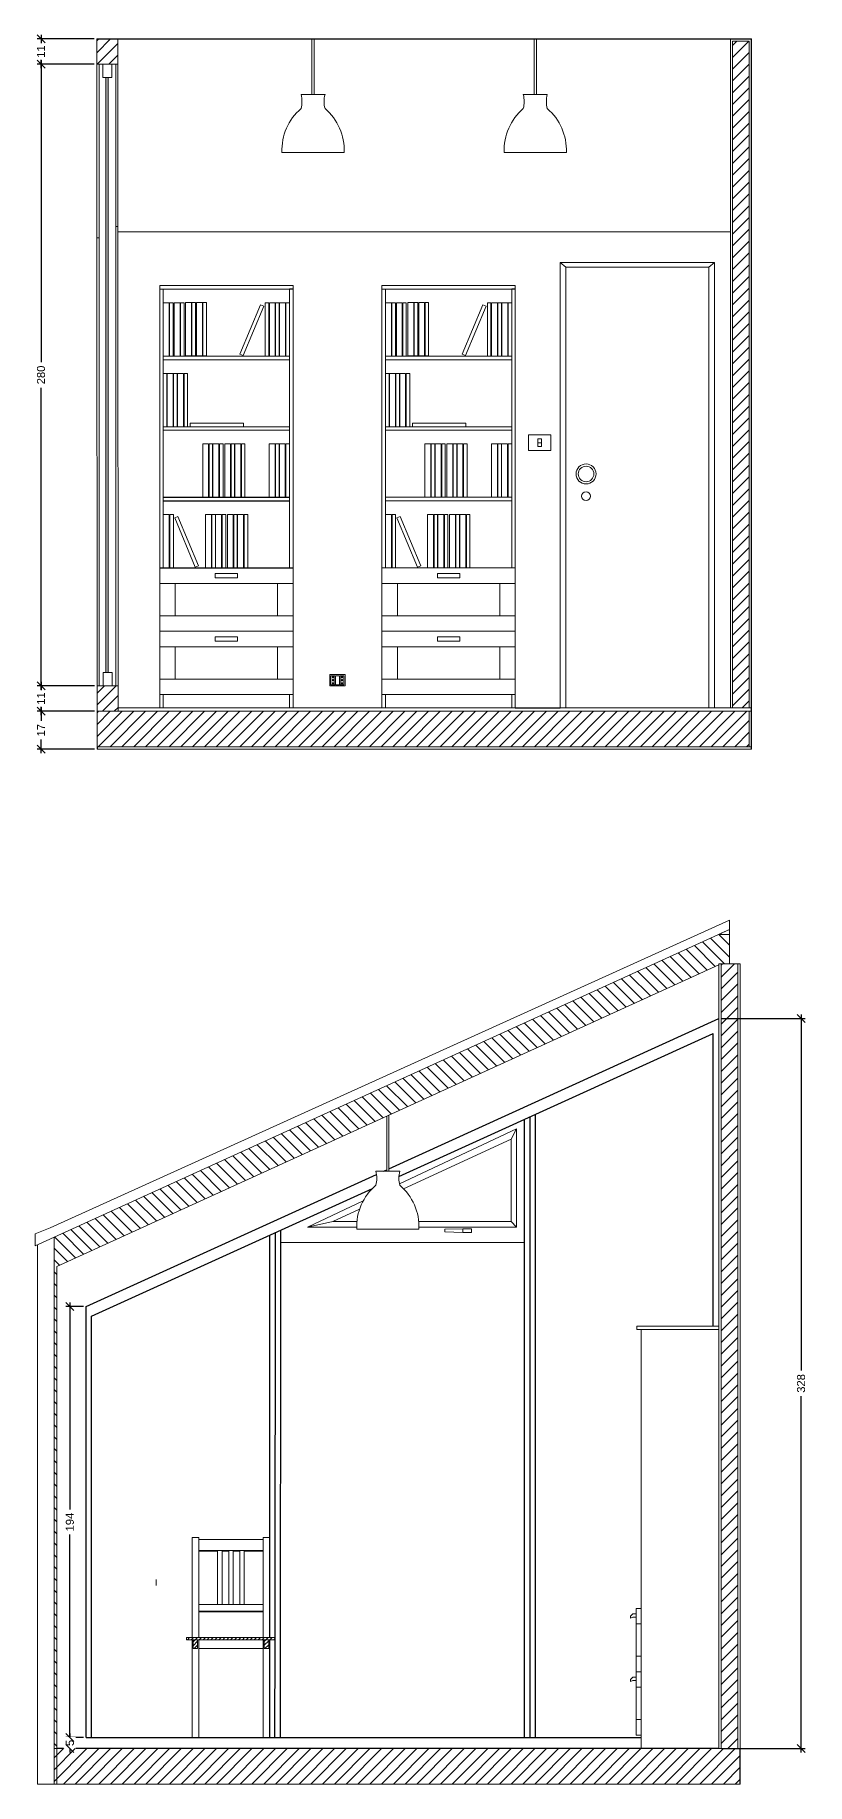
# Model space of a CAD drawing. Header units: inches. Extents: x 446 to 5946, y 570 to 2728.
# Drawn here: x 1881 to 2229, y 643 to 1429 of the extents above; entities that cross this region are included whole.
import ezdxf

# ---------------------------------------------------------------- set-up
doc = ezdxf.new("R2010")
doc.units = ezdxf.units.IN
doc.header["$MEASUREMENT"] = 0
doc.linetypes.add('AUSGEZOGEN', pattern=[0])
for name, color, linetype, lineweight in [('ACCESSORI', 2, 'Continuous', 13), ('ARREDI', 8, 'Continuous', 18), ('CAMPITURE', 6, 'Continuous', 13), ('INFISSI', 4, 'Continuous', 13), ('quote', 5, 'Continuous', 18), ('STRUTTURA', 7, 'Continuous', 20)]:
    doc.layers.add(name, color=color, linetype=linetype, lineweight=lineweight)
doc.styles.add('ARIAL', font='Arial.ttf')
doc.dimstyles.new('TICK_36', dxfattribs={"dimtxt": 3.6, "dimasz": 3.6, "dimexe": 1.8, "dimexo": 1.2, "dimgap": 1.8, "dimtad": 0, "dimdec": 0, "dimzin": 0, "dimdsep": 46, "dimtxsty": 'ARIAL', "dimblk": 'OBLIQUE', "dimcen": 1.8, "dimdle": 1.8, "dimclrd": 256, "dimclrt": 256, "dimadec": 0, "dimazin": 0, "dimtfac": 1, "dimtdec": 0, "dimtmove": 1, "dimatfit": 3, "dimldrblk": 'OPEN90', "dimfxl": 1, "dimtfill": 1, "dimtolj": 1, "dimtzin": 0, "dimarcsym": 0})
pattern_1 = [(45, (-1885.156, -921.7345), (-2.6516504, 2.6516504), [])]
pattern_2 = [(45, (-26.781, 0), (-0.8838835, 0.8838835), [])]

# ---------------------------------------------------------------- blocks, each defined once
blk = doc.blocks.new('BRIMENS')
for p, q in [((1709.14, 787.93), (1672.14, 787.93)), ((1672.14, 787.93), (1672.14, 786.33)), ((1674.14, 787.93), (1674.14, 787.93)), ((1709.14, 597.93), (1709.14, 787.93)), ((1709.14, 786.33), (1672.14, 786.33)), ((1674.14, 786.33), (1674.14, 597.93)), ((1674.14, 660.93), (1671.92, 660.93)), ((1671.92, 660.93), (1671.92, 603.93)), ((1670.42, 658.49), (1669.29, 657.49)), ((1669.29, 656.49), (1669.29, 657.49)), ((1670.42, 657), (1669.29, 656.49)), ((1670.42, 658.49), (1671.92, 658.49)), ((1670.42, 657), (1671.92, 657)), ((1674.14, 653.93), (1671.92, 653.93)), ((1671.92, 639.43), (1674.14, 639.43)), ((1670.42, 629.99), (1669.29, 628.99)), ((1670.42, 629.99), (1671.92, 629.99)), ((1674.14, 632.43), (1671.92, 632.43)), ((1671.92, 632.43), (1674.14, 632.43)), ((1669.29, 627.99), (1669.29, 628.99)), ((1670.42, 628.5), (1669.29, 627.99)), ((1670.42, 628.5), (1671.92, 628.5)), ((1674.14, 625.43), (1671.92, 625.43)), ((1671.92, 610.93), (1674.14, 610.93)), ((1671.92, 603.93), (1674.14, 603.93)), ((1674.14, 597.93), (1709.14, 597.93))]:
    blk.add_line(p, q)
blk = doc.blocks.new('STEFAN')
for p, q in [((1615.94, 833.81), (1615.94, 789.81)), ((1618.96, 833.81), (1647.96, 833.81)), ((1618.96, 828.92), (1647.96, 828.92)), ((1618.96, 828.6), (1627.46, 828.6)), ((1627.46, 828.92), (1627.46, 804.7)), ((1629.46, 828.92), (1629.46, 804.7)), ((1629.46, 828.6), (1632.46, 828.6)), ((1632.46, 828.92), (1632.46, 804.7)), ((1632.46, 828.92), (1632.46, 804.7)), ((1632.46, 828.92), (1634.46, 828.92)), ((1634.46, 828.92), (1634.46, 804.7)), ((1634.46, 828.92), (1634.46, 804.7)), ((1634.46, 828.6), (1637.46, 828.6)), ((1637.46, 828.92), (1637.46, 804.7)), ((1639.46, 828.92), (1639.46, 804.7)), ((1639.46, 828.6), (1647.96, 828.6)), ((1647.96, 833.81), (1647.96, 789.81)), ((1618.96, 804.7), (1647.96, 804.7)), ((1618.96, 801.7), (1647.96, 801.7)), ((1618.96, 801.38), (1647.96, 801.38)), ((1615.94, 789.81), (1613.49, 789.81)), ((1613.49, 788.81), (1615.94, 788.81)), ((1615.96, 788.81), (1615.96, 744.81)), ((1647.94, 789.81), (1618.94, 789.81)), ((1647.94, 789.81), (1618.94, 789.81)), ((1618.94, 788.81), (1647.94, 788.81)), ((1618.94, 788.81), (1647.94, 788.81)), ((1647.96, 788.81), (1647.96, 744.81)), ((1653.39, 789.81), (1650.94, 789.81)), ((1653.39, 788.81), (1650.94, 788.81)), ((1650.96, 744.81), (1650.96, 788.81)), ((1618.96, 784.81), (1647.96, 784.81)), ((1615.96, 744.81), (1618.96, 744.81))]:
    blk.add_line(p, q)
for points in [[(1618.94, 789.81), (1615.94, 789.81), (1615.94, 834.81), (1618.94, 834.81)], [(1650.96, 789.81), (1647.96, 789.81), (1647.96, 834.81), (1650.96, 834.81)], [(1618.96, 744.81), (1615.96, 744.81), (1615.96, 788.81), (1618.96, 788.81)], [(1650.96, 744.81), (1647.96, 744.81), (1647.96, 788.81), (1650.96, 788.81)]]:
    blk.add_lwpolyline(points, close=True)
at = {"layer": 'quote'}
for p, q in [((1613.49, 788.81), (1613.49, 789.81)), ((1653.39, 788.81), (1653.39, 789.81))]:
    blk.add_line(p, q, dxfattribs=at)
blk = doc.blocks.new('RETINO')
at = {"layer": 'CAMPITURE', "linetype": 'Continuous'}
for p, q in [((4390.22, 1019.93), (4395.09, 1024.8)), ((4390.22, 1014.63), (4398.75, 1023.16)), ((4392.5, 1011.6), (4402.39, 1021.5)), ((4396.6, 1010.4), (4406.04, 1019.84)), ((4400.24, 1008.75), (4409.68, 1018.18)), ((4403.89, 1007.09), (4413.33, 1016.52)), ((4407.53, 1005.43), (4416.97, 1014.86)), ((4411.18, 1003.77), (4420.62, 1013.21)), ((4414.82, 1002.11), (4424.26, 1011.55)), ((4418.47, 1000.45), (4427.9, 1009.89)), ((4422.11, 998.79), (4431.55, 1008.23)), ((4425.75, 997.13), (4435.19, 1006.57)), ((4429.4, 995.47), (4438.84, 1004.91)), ((4433.04, 993.81), (4442.48, 1003.25)), ((4436.69, 992.15), (4446.12, 1001.59)), ((4440.33, 990.49), (4449.77, 999.93)), ((4443.97, 988.83), (4453.41, 998.27)), ((4447.62, 987.18), (4457.06, 996.61)), ((4451.26, 985.52), (4460.7, 994.95)), ((4454.91, 983.86), (4464.34, 993.3)), ((4458.55, 982.2), (4467.99, 991.64)), ((4462.19, 980.54), (4471.63, 989.98)), ((4465.84, 978.88), (4475.28, 988.32)), ((4469.48, 977.22), (4478.92, 986.66)), ((4473.13, 975.56), (4482.57, 985)), ((4476.77, 973.9), (4486.21, 983.34)), ((4480.41, 972.24), (4489.85, 981.68)), ((4484.06, 970.58), (4493.5, 980.02)), ((4487.7, 968.92), (4497.14, 978.36)), ((4491.35, 967.26), (4500.79, 976.7)), ((4494.99, 965.61), (4504.43, 975.04)), ((4498.64, 963.95), (4508.07, 973.39)), ((4502.28, 962.29), (4511.72, 971.73)), ((4505.92, 960.63), (4515.36, 970.07)), ((4509.57, 958.97), (4519.01, 968.41)), ((4513.21, 957.31), (4522.65, 966.75)), ((4516.86, 955.65), (4526.29, 965.09)), ((4520.5, 953.99), (4529.94, 963.43)), ((4524.14, 952.33), (4533.58, 961.77)), ((4527.79, 950.67), (4537.23, 960.11)), ((4531.43, 949.01), (4540.87, 958.45)), ((4535.08, 947.35), (4544.52, 956.79)), ((4538.72, 945.7), (4548.16, 955.13)), ((4542.36, 944.04), (4551.8, 953.48)), ((4546.01, 942.38), (4555.45, 951.82)), ((4549.65, 940.72), (4559.09, 950.16)), ((4553.3, 939.06), (4562.74, 948.5)), ((4556.94, 937.4), (4566.38, 946.84)), ((4560.58, 935.74), (4570.02, 945.18)), ((4564.23, 934.08), (4573.67, 943.52)), ((4567.87, 932.42), (4577.31, 941.86)), ((4571.52, 930.76), (4580.96, 940.2)), ((4575.16, 929.1), (4584.6, 938.54)), ((4578.81, 927.44), (4588.24, 936.88)), ((4582.45, 925.78), (4591.89, 935.22)), ((4586.09, 924.13), (4595.53, 933.56)), ((4589.74, 922.47), (4599.18, 931.91)), ((4593.38, 920.81), (4602.82, 930.25)), ((4597.03, 919.15), (4606.47, 928.59)), ((4600.67, 917.49), (4610.11, 926.93)), ((4604.31, 915.83), (4613.75, 925.27)), ((4607.96, 914.17), (4617.4, 923.61)), ((4611.6, 912.51), (4621.04, 921.95)), ((4615.25, 910.85), (4624.69, 920.29)), ((4618.89, 909.19), (4628.33, 918.63)), ((4622.53, 907.53), (4631.97, 916.97)), ((4626.18, 905.87), (4635.62, 915.31)), ((4629.82, 904.21), (4639.26, 913.65)), ((4633.47, 902.56), (4642.91, 912)), ((4637.11, 900.9), (4646.55, 910.34)), ((4640.75, 899.24), (4650.19, 908.68)), ((4644.4, 897.58), (4653.84, 907.02)), ((4648.04, 895.92), (4657.48, 905.36)), ((4651.69, 894.26), (4661.13, 903.7)), ((4655.33, 892.6), (4664.77, 902.04)), ((4658.98, 890.94), (4668.42, 900.38)), ((4662.62, 889.28), (4672.06, 898.72)), ((4666.26, 887.62), (4675.7, 897.06)), ((4669.91, 885.96), (4679.35, 895.4)), ((4673.55, 884.3), (4682.99, 893.74)), ((4677.2, 882.65), (4686.64, 892.09)), ((4680.84, 880.99), (4690.28, 890.43)), ((4684.48, 879.33), (4693.92, 888.77)), ((4688.13, 877.67), (4694.16, 883.7)), ((4691.77, 876.01), (4694.16, 878.4)), ((4692.97, 871.9), (4694.17, 873.1)), ((4692.97, 866.6), (4694.17, 867.8)), ((4692.97, 861.29), (4694.17, 862.49)), ((4692.97, 855.99), (4694.17, 857.19)), ((4692.97, 850.69), (4694.17, 851.89)), ((4692.97, 845.38), (4694.17, 846.58)), ((4692.97, 840.08), (4694.17, 841.28)), ((4692.97, 834.78), (4694.17, 835.98)), ((4692.97, 829.47), (4694.17, 830.67)), ((4692.97, 824.17), (4694.17, 825.37)), ((4692.97, 818.87), (4694.17, 820.07)), ((4692.97, 813.56), (4694.17, 814.76)), ((4692.97, 808.26), (4694.17, 809.46)), ((4692.97, 802.96), (4694.17, 804.16)), ((4692.97, 797.65), (4694.17, 798.85)), ((4692.97, 792.35), (4694.17, 793.55)), ((4692.97, 787.05), (4694.17, 788.25)), ((4692.97, 781.74), (4694.17, 782.94)), ((4692.97, 776.44), (4694.17, 777.64)), ((4692.97, 771.14), (4694.17, 772.34)), ((4692.97, 765.83), (4694.17, 767.03)), ((4692.97, 760.53), (4694.17, 761.73)), ((4692.97, 755.23), (4694.17, 756.43)), ((4692.97, 749.92), (4694.17, 751.12)), ((4692.97, 744.62), (4694.17, 745.82)), ((4692.97, 739.32), (4694.17, 740.52)), ((4692.97, 734.01), (4694.17, 735.21)), ((4692.97, 728.71), (4694.17, 729.91)), ((4692.97, 723.41), (4694.17, 724.61)), ((4692.97, 718.1), (4694.17, 719.3)), ((4692.97, 712.8), (4694.17, 714)), ((4692.97, 707.5), (4694.17, 708.7)), ((4692.97, 702.19), (4694.17, 703.39)), ((4692.97, 696.89), (4694.17, 698.09)), ((4692.97, 691.59), (4694.17, 692.79)), ((4692.97, 686.28), (4694.17, 687.48)), ((4692.97, 680.98), (4694.17, 682.18)), ((4692.97, 675.68), (4694.17, 676.88)), ((4692.97, 670.37), (4694.17, 671.57)), ((4692.97, 665.07), (4694.17, 666.27)), ((4692.97, 659.77), (4694.17, 660.97))]:
    blk.add_line(p, q, dxfattribs=at)
blk = doc.blocks.new('_Oblique')
at = {"color": 0, "linetype": 'ByBlock', "lineweight": -2}
blk.add_line((-0.5, -0.5), (0.5, 0.5), dxfattribs=at)
blk = doc.blocks.new('*D24')
at = {"layer": 'STRUTTURA', "color": 0, "lineweight": -2, "transparency": 16777216}
for p, q in [((1908.1, 1427.6), (1882.4, 1427.6)), ((1908.1, 1416.25), (1882.4, 1416.25))]:
    blk.add_line(p, q, dxfattribs=at)
at = {"layer": 'STRUTTURA', "lineweight": -2, "transparency": 16777216}
for p, q in [((1884.2, 1429.4), (1884.2, 1425.59)), ((1884.2, 1414.45), (1884.2, 1418.26))]:
    blk.add_line(p, q, dxfattribs=at)
at = {"layer": 'STRUTTURA', "lineweight": -2, "transparency": 16777216, "xscale": 3.6, "yscale": 3.6, "zscale": 3.6}
for p, rotation in [((1884.2, 1427.6), 90), ((1884.2, 1416.25), 270)]:
    blk.add_blockref('_Oblique', p, dxfattribs=dict(at, rotation=rotation))
at = {"layer": 'STRUTTURA', "transparency": 16777216, "insert": (1884.2, 1421.92), "char_height": 3.6, "attachment_point": 5, "rotation": 90, "style": 'ARIAL', "bg_fill": 3, "box_fill_scale": 1.25, "bg_fill_color": 256, "bg_fill_true_color": 13158600, "bg_fill_transparency": 0}
blk.add_mtext('\\A1;11', dxfattribs=at)
blk = doc.blocks.new('_Open90')
at = {"color": 0, "linetype": 'ByBlock', "lineweight": -2}
for p, q in [((0, 0), (-1, 0)), ((-0.5, 0.5), (0, 0)), ((0, 0), (-0.5, -0.5))]:
    blk.add_line(p, q, dxfattribs=at)
blk = doc.blocks.new('*D25')
at = {"layer": 'quote', "color": 0, "lineweight": -2, "transparency": 16777216}
for p, q in [((1908.1, 1416.25), (1882.4, 1416.25)), ((1908.19, 1136.68), (1882.4, 1136.68))]:
    blk.add_line(p, q, dxfattribs=at)
at = {"layer": 'quote', "lineweight": -2, "transparency": 16777216}
for p, q in [((1884.2, 1418.05), (1884.2, 1282.29)), ((1884.2, 1134.88), (1884.2, 1270.64))]:
    blk.add_line(p, q, dxfattribs=at)
at = {"layer": 'quote', "lineweight": -2, "transparency": 16777216, "xscale": 3.6, "yscale": 3.6, "zscale": 3.6}
for p, rotation in [((1884.2, 1416.25), 90), ((1884.2, 1136.68), 270)]:
    blk.add_blockref('_Oblique', p, dxfattribs=dict(at, rotation=rotation))
at = {"layer": 'quote', "transparency": 16777216, "insert": (1884.2, 1276.47), "char_height": 3.6, "attachment_point": 5, "rotation": 90, "style": 'ARIAL', "bg_fill": 3, "box_fill_scale": 1.25, "bg_fill_color": 256, "bg_fill_true_color": 13158600, "bg_fill_transparency": 0}
blk.add_mtext('\\A1;280', dxfattribs=at)
blk = doc.blocks.new('*D26')
at = {"layer": 'quote', "color": 0, "lineweight": -2, "transparency": 16777216}
for p, q in [((1908.19, 1136.68), (1882.4, 1136.68)), ((1908.19, 1125.19), (1882.4, 1125.19))]:
    blk.add_line(p, q, dxfattribs=at)
at = {"layer": 'quote', "lineweight": -2, "transparency": 16777216}
for p, q in [((1884.2, 1138.48), (1884.2, 1134.6)), ((1884.2, 1123.39), (1884.2, 1127.27))]:
    blk.add_line(p, q, dxfattribs=at)
at = {"layer": 'quote', "lineweight": -2, "transparency": 16777216, "xscale": 3.6, "yscale": 3.6, "zscale": 3.6}
for p, rotation in [((1884.2, 1136.68), 90), ((1884.2, 1125.19), 270)]:
    blk.add_blockref('_Oblique', p, dxfattribs=dict(at, rotation=rotation))
at = {"layer": 'quote', "transparency": 16777216, "insert": (1884.2, 1130.93), "char_height": 3.6, "attachment_point": 5, "rotation": 90, "style": 'ARIAL', "bg_fill": 3, "box_fill_scale": 1.25, "bg_fill_color": 256, "bg_fill_true_color": 13158600, "bg_fill_transparency": 0}
blk.add_mtext('\\A1;11', dxfattribs=at)
blk = doc.blocks.new('*D27')
at = {"layer": 'quote', "color": 0, "lineweight": -2, "transparency": 16777216}
for p, q in [((1908.19, 1125.19), (1882.4, 1125.19)), ((1908.19, 1108.19), (1882.4, 1108.19))]:
    blk.add_line(p, q, dxfattribs=at)
at = {"layer": 'quote', "lineweight": -2, "transparency": 16777216}
for p, q in [((1884.2, 1126.99), (1884.2, 1120.89)), ((1884.2, 1106.39), (1884.2, 1112.48))]:
    blk.add_line(p, q, dxfattribs=at)
at = {"layer": 'quote', "lineweight": -2, "transparency": 16777216, "xscale": 3.6, "yscale": 3.6, "zscale": 3.6}
for p, rotation in [((1884.2, 1125.19), 90), ((1884.2, 1108.19), 270)]:
    blk.add_blockref('_Oblique', p, dxfattribs=dict(at, rotation=rotation))
at = {"layer": 'quote', "transparency": 16777216, "insert": (1884.2, 1116.69), "char_height": 3.6, "attachment_point": 5, "rotation": 90, "style": 'ARIAL', "bg_fill": 3, "box_fill_scale": 1.25, "bg_fill_color": 256, "bg_fill_true_color": 13158600, "bg_fill_transparency": 0}
blk.add_mtext('\\A1;17', dxfattribs=at)
blk = doc.blocks.new('*D35')
at = {"layer": 'quote', "lineweight": -2, "transparency": 16777216}
for p, q in [((1897.18, 859.22), (1897.18, 766.11)), ((1897.18, 661.79), (1897.18, 754.9))]:
    blk.add_line(p, q, dxfattribs=at)
at = {"layer": 'quote', "color": 0, "lineweight": -2, "transparency": 16777216}
for p, q in [((1903.28, 857.42), (1895.38, 857.42)), ((1903.28, 663.59), (1895.38, 663.59))]:
    blk.add_line(p, q, dxfattribs=at)
at = {"layer": 'quote', "lineweight": -2, "transparency": 16777216, "xscale": 3.6, "yscale": 3.6, "zscale": 3.6}
for p, rotation in [((1897.18, 857.42), 90), ((1897.18, 663.59), 270)]:
    blk.add_blockref('_Oblique', p, dxfattribs=dict(at, rotation=rotation))
at = {"layer": 'quote', "transparency": 16777216, "insert": (1897.18, 760.5), "char_height": 3.6, "attachment_point": 5, "rotation": 90, "style": 'ARIAL', "bg_fill": 3, "box_fill_scale": 1.25, "bg_fill_color": 256, "bg_fill_true_color": 13158600, "bg_fill_transparency": 0}
blk.add_mtext('\\A1;194', dxfattribs=at)
blk = doc.blocks.new('*D36')
at = {"layer": 'quote', "color": 0, "lineweight": -2, "transparency": 16777216}
for p, q in [((1903.28, 663.59), (1895.38, 663.59)), ((1903.28, 658.67), (1895.38, 658.67))]:
    blk.add_line(p, q, dxfattribs=at)
at = {"layer": 'quote', "lineweight": -2, "transparency": 16777216}
blk.add_line((1897.18, 665.39), (1897.18, 656.87), dxfattribs=at)
at = {"layer": 'quote', "transparency": 16777216, "insert": (1897.18, 661.13), "char_height": 3.6, "attachment_point": 5, "rotation": 90, "style": 'ARIAL', "bg_fill": 3, "box_fill_scale": 1.25, "bg_fill_color": 256, "bg_fill_true_color": 13158600, "bg_fill_transparency": 0}
blk.add_mtext('\\A1;5', dxfattribs=at)
at = {"layer": 'quote', "lineweight": -2, "transparency": 16777216, "xscale": 3.6, "yscale": 3.6, "zscale": 3.6}
for p, rotation in [((1897.18, 663.59), 90), ((1897.18, 658.67), 270)]:
    blk.add_blockref('_Oblique', p, dxfattribs=dict(at, rotation=rotation))
blk = doc.blocks.new('*D37')
at = {"layer": 'quote', "color": 0, "lineweight": -2, "transparency": 16777216}
for p, q in [((2190.44, 987.03), (2228.02, 987.03)), ((2190.44, 658.67), (2228.02, 658.67))]:
    blk.add_line(p, q, dxfattribs=at)
at = {"layer": 'quote', "lineweight": -2, "transparency": 16777216}
for p, q in [((2226.22, 988.83), (2226.22, 828.6)), ((2226.22, 656.87), (2226.22, 817.1))]:
    blk.add_line(p, q, dxfattribs=at)
at = {"layer": 'quote', "lineweight": -2, "transparency": 16777216, "xscale": 3.6, "yscale": 3.6, "zscale": 3.6}
for p, rotation in [((2226.22, 987.03), 90), ((2226.22, 658.67), 270)]:
    blk.add_blockref('_Oblique', p, dxfattribs=dict(at, rotation=rotation))
at = {"layer": 'quote', "transparency": 16777216, "insert": (2226.22, 822.85), "char_height": 3.6, "attachment_point": 5, "rotation": 90, "style": 'ARIAL', "bg_fill": 3, "box_fill_scale": 1.25, "bg_fill_color": 256, "bg_fill_true_color": 13158600, "bg_fill_transparency": 0}
blk.add_mtext('\\A1;328', dxfattribs=at)

msp = doc.modelspace()

# ---------------------------------------------------------------- hatches: boundary and pattern name
at = {"layer": 'ARREDI'}
h = msp.add_hatch(dxfattribs=at)
h.set_pattern_fill('ANSI31', color=256, scale=10)
h.set_pattern_definition(pattern_2)
h.paths.add_polyline_path([(1989.61, 707.59), (1989.61, 708.59), (1949.71, 708.59), (1949.71, 707.59)])
h = msp.add_hatch(dxfattribs=at)
h.set_pattern_fill('ANSI31', color=256, scale=10)
h.set_pattern_definition(pattern_2)
h.paths.add_polyline_path([(1954.68, 707.59), (1952.68, 707.59), (1952.68, 703.59), (1954.68, 703.59)])
h.paths.add_polyline_path([(1986.68, 707.59), (1984.68, 707.59), (1984.68, 703.59), (1986.68, 703.59)])
at = {"layer": 'CAMPITURE'}
h = msp.add_hatch(dxfattribs=at)
h.set_pattern_fill('ANSI31', color=256, scale=30)
h.paths.add_polyline_path([(1918.8, 1416.25), (1918.8, 1427.6), (1909.3, 1427.6), (1909.3, 1416.25)])
h = msp.add_hatch(dxfattribs=at)
h.set_pattern_fill('ANSI31', color=256, scale=30)
h.set_pattern_definition(pattern_1)
h.paths.add_polyline_path([(2202.9, 1126.68), (2195.4, 1126.68), (2195.4, 1426.6), (2202.9, 1426.6)])
h = msp.add_hatch(dxfattribs=at)
h.set_pattern_fill('ANSI31', color=256, scale=30)
h.set_pattern_definition(pattern_1)
h.paths.add_polyline_path([(1918.89, 1126.69), (1918.89, 1125.19), (1909.39, 1125.19), (1909.39, 1136.68), (1918.89, 1136.68)])
h = msp.add_hatch(dxfattribs=at)
h.set_pattern_fill('ANSI31', color=256, scale=30)
h.set_pattern_definition([(45, (-2714.9202, 482.982), (-2.6516504, 2.6516504), [])])
h.paths.add_polyline_path([(1909.39, 1125.19), (1909.39, 1109.19), (2202.9, 1109.19), (2202.9, 1125.19)])
h = msp.add_hatch(dxfattribs=at)
h.set_pattern_fill('ANSI31', color=256, scale=30)
h.set_pattern_definition([(45, (-2040.7507, -3076.8376), (-2.6516504, 2.6516504), [])])
h.paths.add_polyline_path([(2197.74, 1011.6), (2190.23, 1011.6), (2190.25, 658.67), (2191.25, 658.67), (2197.74, 658.67)])
at = {"layer": 'INFISSI'}
h = msp.add_hatch(color=4, dxfattribs=at)
h.dxf.hatch_style = 1
h.paths.add_polyline_path([(1913.39, 1410.25), (1914.39, 1410.25), (1914.39, 1142.68), (1913.39, 1142.68)])

# ---------------------------------------------------------------- linework, layer by layer
for p, q in [((1909.3, 1427.6), (2203.9, 1427.59)), ((1997.6, 1315.09), (1996, 1315.09)), ((2097.6, 1315.09), (2096, 1315.09)), ((1939.2, 1221.44), (1996, 1221.44)), ((1939.2, 1219.84), (1996, 1219.84)), ((1937.6, 1189.69), (1997.6, 1189.69)), ((2097.6, 1126.69), (2117.8, 1126.69)), ((1909.39, 1109.19), (1909.39, 1108.19)), ((2198.75, 642.67), (2198.75, 658.67))]:
    msp.add_line(p, q)
msp.add_lwpolyline([(2203.9, 1108.19), (2203.9, 1427.59)])
at = {"layer": 'ACCESSORI', "transparency": 33554687}
msp.add_line((2107.72, 1245.98), (2109.47, 1245.98), dxfattribs=at)
at = {"layer": 'ACCESSORI'}
for points in [[(2006.6, 1402.6), (2006.1, 1402.6), (2006.1, 1427.6)], [(2006.6, 1402.6), (2007.1, 1402.6), (2007.1, 1427.57)], [(2106.6, 1402.6), (2106.1, 1402.6), (2106.1, 1427.6)], [(2106.6, 1402.6), (2107.1, 1402.6), (2107.1, 1427.57)], [(2001.21, 1402.6), (2006.6, 1402.6)], [(2011.99, 1402.6), (2006.6, 1402.6)], [(2101.21, 1402.6), (2106.6, 1402.6)], [(2111.99, 1402.6), (2106.6, 1402.6)], [(1992.6, 1376.6), (2020.6, 1376.6)], [(2092.6, 1376.6), (2120.6, 1376.6)], [(1939.2, 1284.94), (1939.2, 1308.94), (1941.86, 1308.94), (1941.86, 1284.94), (1939.2, 1284.94)], [(1942.07, 1284.94), (1942.07, 1308.94), (1943.67, 1308.94), (1943.67, 1284.94), (1942.07, 1284.94)], [(1944.12, 1284.94), (1944.12, 1308.94), (1946.77, 1308.94), (1946.77, 1284.94), (1944.12, 1284.94)], [(1946.98, 1284.94), (1946.98, 1308.94), (1948.58, 1308.94), (1948.58, 1284.94), (1946.98, 1284.94)], [(1949.23, 1285.06), (1949.23, 1309.06), (1951.89, 1309.06), (1951.89, 1285.06), (1949.23, 1285.06)], [(1952.1, 1285.06), (1952.1, 1309.06), (1953.7, 1309.06), (1953.7, 1285.06), (1952.1, 1285.06)], [(1954.14, 1285.06), (1954.14, 1309.06), (1956.8, 1309.06), (1956.8, 1285.06), (1954.14, 1285.06)], [(1957.01, 1285.06), (1957.01, 1309.06), (1958.61, 1309.06), (1958.61, 1285.06), (1957.01, 1285.06)], [(1975.21, 1285.25), (1984.47, 1307.39), (1982.99, 1308.01), (1973.73, 1285.87), (1975.21, 1285.25)], [(1986.67, 1284.94), (1986.67, 1308.94), (1985.07, 1308.94), (1985.07, 1284.94), (1986.67, 1284.94)], [(1989.62, 1284.94), (1989.62, 1308.94), (1986.97, 1308.94), (1986.97, 1284.94), (1989.62, 1284.94)], [(1991.34, 1284.94), (1991.34, 1308.94), (1989.74, 1308.94), (1989.74, 1284.94), (1991.34, 1284.94)], [(1994.2, 1284.94), (1994.2, 1308.94), (1991.55, 1308.94), (1991.55, 1284.94), (1994.2, 1284.94)], [(1996, 1284.94), (1996, 1308.94), (1994.4, 1308.94), (1994.4, 1284.94), (1996, 1284.94)], [(2039.2, 1284.94), (2039.2, 1308.94), (2041.86, 1308.94), (2041.86, 1284.94), (2039.2, 1284.94)], [(2042.07, 1284.94), (2042.07, 1308.94), (2043.67, 1308.94), (2043.67, 1284.94), (2042.07, 1284.94)], [(2044.12, 1284.94), (2044.12, 1308.94), (2046.77, 1308.94), (2046.77, 1284.94), (2044.12, 1284.94)], [(2046.98, 1284.94), (2046.98, 1308.94), (2048.58, 1308.94), (2048.58, 1284.94), (2046.98, 1284.94)], [(2049.23, 1285.06), (2049.23, 1309.06), (2051.89, 1309.06), (2051.89, 1285.06), (2049.23, 1285.06)], [(2052.1, 1285.06), (2052.1, 1309.06), (2053.7, 1309.06), (2053.7, 1285.06), (2052.1, 1285.06)], [(2054.14, 1285.06), (2054.14, 1309.06), (2056.8, 1309.06), (2056.8, 1285.06), (2054.14, 1285.06)], [(2057.01, 1285.06), (2057.01, 1309.06), (2058.61, 1309.06), (2058.61, 1285.06), (2057.01, 1285.06)], [(2075.21, 1285.25), (2084.47, 1307.39), (2082.99, 1308.01), (2073.73, 1285.87), (2075.21, 1285.25)], [(2086.67, 1284.94), (2086.67, 1308.94), (2085.07, 1308.94), (2085.07, 1284.94), (2086.67, 1284.94)], [(2089.62, 1284.94), (2089.62, 1308.94), (2086.97, 1308.94), (2086.97, 1284.94), (2089.62, 1284.94)], [(2091.34, 1284.94), (2091.34, 1308.94), (2089.74, 1308.94), (2089.74, 1284.94), (2091.34, 1284.94)], [(2094.2, 1284.94), (2094.2, 1308.94), (2091.55, 1308.94), (2091.55, 1284.94), (2094.2, 1284.94)], [(2096, 1284.94), (2096, 1308.94), (2094.4, 1308.94), (2094.4, 1284.94), (2096, 1284.94)], [(1939.2, 1253.19), (1939.2, 1277.19), (1940.8, 1277.19), (1940.8, 1253.19), (1939.2, 1253.19)], [(1941.01, 1253.19), (1941.01, 1277.19), (1943.66, 1277.19), (1943.66, 1253.19), (1941.01, 1253.19)], [(1943.87, 1253.19), (1943.87, 1277.19), (1945.47, 1277.19), (1945.47, 1253.19), (1943.87, 1253.19)], [(1945.59, 1253.19), (1945.59, 1277.19), (1948.24, 1277.19), (1948.24, 1253.19), (1945.59, 1253.19)], [(1948.54, 1253.19), (1948.54, 1277.19), (1950.14, 1277.19), (1950.14, 1253.19), (1948.54, 1253.19)], [(2039.2, 1253.19), (2039.2, 1277.19), (2040.8, 1277.19), (2040.8, 1253.19), (2039.2, 1253.19)], [(2041.01, 1253.19), (2041.01, 1277.19), (2043.66, 1277.19), (2043.66, 1253.19), (2041.01, 1253.19)], [(2043.87, 1253.19), (2043.87, 1277.19), (2045.47, 1277.19), (2045.47, 1253.19), (2043.87, 1253.19)], [(2045.59, 1253.19), (2045.59, 1277.19), (2048.24, 1277.19), (2048.24, 1253.19), (2045.59, 1253.19)], [(2048.54, 1253.19), (2048.54, 1277.19), (2050.14, 1277.19), (2050.14, 1253.19), (2048.54, 1253.19)], [(1975.32, 1253.19), (1951.32, 1253.17), (1951.32, 1254.77), (1975.32, 1254.79), (1975.32, 1253.19)], [(2075.32, 1253.19), (2051.32, 1253.17), (2051.32, 1254.77), (2075.32, 1254.79), (2075.32, 1253.19)], [(1956.96, 1221.44), (1956.96, 1245.44), (1959.62, 1245.44), (1959.62, 1221.44), (1956.96, 1221.44)], [(1959.82, 1221.44), (1959.82, 1245.44), (1961.42, 1245.44), (1961.42, 1221.44), (1959.82, 1221.44)], [(1961.54, 1221.44), (1961.54, 1245.44), (1964.2, 1245.44), (1964.2, 1221.44), (1961.54, 1221.44)], [(1964.49, 1221.44), (1964.49, 1245.44), (1966.09, 1245.44), (1966.09, 1221.44), (1964.49, 1221.44)], [(1966.84, 1221.44), (1966.84, 1245.44), (1969.5, 1245.44), (1969.5, 1221.44), (1966.84, 1221.44)], [(1969.71, 1221.44), (1969.71, 1245.44), (1971.31, 1245.44), (1971.31, 1221.44), (1969.71, 1221.44)], [(1971.42, 1221.44), (1971.42, 1245.44), (1974.08, 1245.44), (1974.08, 1221.44), (1971.42, 1221.44)], [(1974.37, 1221.44), (1974.37, 1245.44), (1975.97, 1245.44), (1975.97, 1221.44), (1974.37, 1221.44)], [(1986.87, 1221.44), (1986.87, 1245.44), (1989.53, 1245.44), (1989.53, 1221.44), (1986.87, 1221.44)], [(1989.74, 1221.44), (1989.74, 1245.44), (1991.34, 1245.44), (1991.34, 1221.44), (1989.74, 1221.44)], [(1991.45, 1221.44), (1991.45, 1245.44), (1994.11, 1245.44), (1994.11, 1221.44), (1991.45, 1221.44)], [(1994.4, 1221.44), (1994.4, 1245.44), (1996, 1245.44), (1996, 1221.44), (1994.4, 1221.44)], [(2056.96, 1221.44), (2056.96, 1245.44), (2059.62, 1245.44), (2059.62, 1221.44), (2056.96, 1221.44)], [(2059.82, 1221.44), (2059.82, 1245.44), (2061.42, 1245.44), (2061.42, 1221.44), (2059.82, 1221.44)], [(2061.54, 1221.44), (2061.54, 1245.44), (2064.2, 1245.44), (2064.2, 1221.44), (2061.54, 1221.44)], [(2064.49, 1221.44), (2064.49, 1245.44), (2066.09, 1245.44), (2066.09, 1221.44), (2064.49, 1221.44)], [(2066.84, 1221.44), (2066.84, 1245.44), (2069.5, 1245.44), (2069.5, 1221.44), (2066.84, 1221.44)], [(2069.71, 1221.44), (2069.71, 1245.44), (2071.31, 1245.44), (2071.31, 1221.44), (2069.71, 1221.44)], [(2071.42, 1221.44), (2071.42, 1245.44), (2074.08, 1245.44), (2074.08, 1221.44), (2071.42, 1221.44)], [(2074.37, 1221.44), (2074.37, 1245.44), (2075.97, 1245.44), (2075.97, 1221.44), (2074.37, 1221.44)], [(2086.87, 1221.44), (2086.87, 1245.44), (2089.53, 1245.44), (2089.53, 1221.44), (2086.87, 1221.44)], [(2089.74, 1221.44), (2089.74, 1245.44), (2091.34, 1245.44), (2091.34, 1221.44), (2089.74, 1221.44)], [(2091.45, 1221.44), (2091.45, 1245.44), (2094.11, 1245.44), (2094.11, 1221.44), (2091.45, 1221.44)], [(2094.4, 1221.44), (2094.4, 1245.44), (2096, 1245.44), (2096, 1221.44), (2094.4, 1221.44)], [(1939.2, 1189.69), (1939.2, 1213.69), (1941.86, 1213.69), (1941.86, 1189.69), (1939.2, 1189.69)], [(1942.16, 1189.69), (1942.16, 1213.69), (1943.76, 1213.69), (1943.76, 1189.69), (1942.16, 1189.69)], [(1953.62, 1190), (1944.36, 1212.14), (1945.83, 1212.76), (1955.09, 1190.62), (1953.62, 1190)], [(1958.18, 1189.69), (1958.18, 1213.69), (1960.84, 1213.69), (1960.84, 1189.69), (1958.18, 1189.69)], [(1961.05, 1189.69), (1961.05, 1213.69), (1962.65, 1213.69), (1962.65, 1189.69), (1961.05, 1189.69)], [(1962.76, 1189.69), (1962.76, 1213.69), (1965.42, 1213.69), (1965.42, 1189.69), (1962.76, 1189.69)], [(1965.72, 1189.69), (1965.72, 1213.69), (1967.32, 1213.69), (1967.32, 1189.69), (1965.72, 1189.69)], [(1968.06, 1189.69), (1968.06, 1213.69), (1970.72, 1213.69), (1970.72, 1189.69), (1968.06, 1189.69)], [(1970.93, 1189.69), (1970.93, 1213.69), (1972.53, 1213.69), (1972.53, 1189.69), (1970.93, 1189.69)], [(1972.64, 1189.69), (1972.64, 1213.69), (1975.3, 1213.69), (1975.3, 1189.69), (1972.64, 1189.69)], [(1975.6, 1189.69), (1975.6, 1213.69), (1977.2, 1213.69), (1977.2, 1189.69), (1975.6, 1189.69)], [(2039.2, 1189.69), (2039.2, 1213.69), (2041.86, 1213.69), (2041.86, 1189.69), (2039.2, 1189.69)], [(2042.16, 1189.69), (2042.16, 1213.69), (2043.76, 1213.69), (2043.76, 1189.69), (2042.16, 1189.69)], [(2053.62, 1190), (2044.36, 1212.14), (2045.83, 1212.76), (2055.09, 1190.62), (2053.62, 1190)], [(2058.18, 1189.69), (2058.18, 1213.69), (2060.84, 1213.69), (2060.84, 1189.69), (2058.18, 1189.69)], [(2061.05, 1189.69), (2061.05, 1213.69), (2062.65, 1213.69), (2062.65, 1189.69), (2061.05, 1189.69)], [(2062.76, 1189.69), (2062.76, 1213.69), (2065.42, 1213.69), (2065.42, 1189.69), (2062.76, 1189.69)], [(2065.72, 1189.69), (2065.72, 1213.69), (2067.32, 1213.69), (2067.32, 1189.69), (2065.72, 1189.69)], [(2068.06, 1189.69), (2068.06, 1213.69), (2070.72, 1213.69), (2070.72, 1189.69), (2068.06, 1189.69)], [(2070.93, 1189.69), (2070.93, 1213.69), (2072.53, 1213.69), (2072.53, 1189.69), (2070.93, 1189.69)], [(2072.64, 1189.69), (2072.64, 1213.69), (2075.3, 1213.69), (2075.3, 1189.69), (2072.64, 1189.69)], [(2075.6, 1189.69), (2075.6, 1213.69), (2077.2, 1213.69), (2077.2, 1189.69), (2075.6, 1189.69)], [(2040.25, 918.31), (2039.75, 918.31), (2039.75, 943.08)], [(2040.25, 918.31), (2040.75, 918.31), (2040.75, 943.53)], [(2034.86, 918.31), (2040.25, 918.31)], [(2045.63, 918.31), (2040.25, 918.31)], [(2026.25, 892.31), (2054.25, 892.31)]]:
    msp.add_lwpolyline(points, dxfattribs=at)
at = {"layer": 'ACCESSORI', "transparency": 33554687}
for points in [[(2113.59, 1242.48), (2113.59, 1249.48), (2103.59, 1249.48), (2103.59, 1242.48)], [(2107.72, 1244.23), (2109.47, 1244.23), (2109.47, 1247.73), (2107.72, 1247.73)]]:
    msp.add_lwpolyline(points, close=True, dxfattribs=at)
at = {"layer": 'ACCESSORI'}
for points in [[(2014.17, 1141.69), (2021.04, 1141.69), (2021.04, 1136.69), (2014.17, 1136.69)], [(2021.04, 1136.69), (2021.04, 1141.69), (2014.17, 1141.69), (2014.17, 1136.69)], [(2014.66, 1141.17), (2016.43, 1141.17), (2016.43, 1137.15), (2014.66, 1137.15)], [(2016.43, 1137.15), (2016.43, 1141.17), (2014.66, 1141.17), (2014.66, 1137.15)], [(2016.7, 1141.17), (2018.48, 1141.17), (2018.48, 1137.15), (2016.7, 1137.15)], [(2018.48, 1137.15), (2018.48, 1141.17), (2016.7, 1141.17), (2016.7, 1137.15)], [(2018.75, 1141.17), (2020.52, 1141.17), (2020.52, 1137.15), (2018.75, 1137.15)], [(2020.52, 1137.15), (2020.52, 1141.17), (2018.75, 1141.17), (2018.75, 1137.15)]]:
    msp.add_lwpolyline(points, close=True, dxfattribs=at)
for centre, radius in [((2129.45, 1231.94), 4.5), ((2129.45, 1231.94), 3.5), ((2129.45, 1221.95), 2)]:
    msp.add_circle(centre, radius, dxfattribs=at)
for centre, radius, start, end in [((1989.06, 1399.44), 12.56, 345.44528, 14.55472), ((2024.14, 1399.44), 12.56, 165.44528, 194.55472), ((2089.06, 1399.44), 12.56, 345.44528, 14.55472), ((2124.14, 1399.44), 12.56, 165.44528, 194.55472), ((2017.21, 1377.56), 24.63, 130.50678, 182.23924), ((1995.99, 1377.56), 24.63, 357.76076, 49.49322), ((2117.21, 1377.56), 24.63, 130.50678, 182.23924), ((2095.99, 1377.56), 24.63, 357.76076, 49.49322), ((2015.58, 1140.54), 0.268, 113.3666, 246.20029), ((2015.58, 1140.54), 0.268, 294.32433, 66.10878), ((2019.66, 1140.54), 0.268, 113.3666, 246.20029), ((2019.66, 1140.54), 0.268, 294.32433, 66.10878), ((2015.58, 1139.18), 0.268, 113.3666, 246.20029), ((2015.58, 1137.77), 0.268, 113.3666, 246.20029), ((2015.58, 1139.18), 0.268, 294.32433, 66.10878), ((2015.58, 1137.77), 0.268, 294.32433, 66.10878), ((2019.66, 1139.18), 0.268, 113.3666, 246.20029), ((2019.66, 1137.77), 0.268, 113.3666, 246.20029), ((2019.66, 1139.18), 0.268, 294.32433, 66.10878), ((2019.66, 1137.77), 0.268, 294.32433, 66.10878), ((2022.71, 915.15), 12.56, 345.44528, 14.55472), ((2057.79, 915.15), 12.56, 165.44528, 194.55472), ((2050.86, 893.27), 24.63, 130.50678, 182.23924), ((2029.64, 893.27), 24.63, 357.76076, 49.49322)]:
    msp.add_arc(centre, radius, start, end, dxfattribs=at)
for centre, start_param, end_param in [((2015.58, 1140.54), 5.42058, 7.142383), ((2019.67, 1140.54), 5.42058, 7.142383), ((2015.58, 1140.54), 8.545266, 10.307697), ((2015.58, 1139.17), 5.42058, 7.142383), ((2015.58, 1139.17), 8.545266, 10.307697), ((2015.58, 1137.77), 5.42058, 7.142383), ((2015.58, 1137.77), 8.545266, 10.307697), ((2019.67, 1140.54), 8.545266, 10.307697), ((2019.67, 1139.17), 5.42058, 7.142383), ((2019.67, 1139.17), 8.545266, 10.307697), ((2019.67, 1137.77), 5.42058, 7.142383), ((2019.67, 1137.77), 8.545266, 10.307697)]:
    msp.add_ellipse(centre, major_axis=(0, 0.381), ratio=0.372094, start_param=start_param, end_param=end_param, dxfattribs=at)
at = {"layer": 'ARREDI'}
for p, q in [((1937.6, 1126.69), (1937.6, 1316.69)), ((1937.6, 1316.69), (1997.6, 1316.69)), ((1937.6, 1315.09), (1997.6, 1315.09)), ((1939.2, 1189.69), (1939.2, 1315.09)), ((1996, 1315.09), (1996, 1189.69)), ((1997.6, 1316.69), (1997.6, 1126.69)), ((2037.6, 1126.69), (2037.6, 1316.69)), ((2037.6, 1316.69), (2097.6, 1316.69)), ((2037.6, 1315.09), (2097.6, 1315.09)), ((2039.2, 1189.69), (2039.2, 1315.09)), ((2096, 1315.09), (2096, 1189.69)), ((2097.6, 1316.69), (2097.6, 1126.69)), ((1939.2, 1284.94), (1996, 1284.94)), ((1939.2, 1283.34), (1996, 1283.34)), ((2039.2, 1284.94), (2096, 1284.94)), ((2039.2, 1283.34), (2096, 1283.34)), ((1939.2, 1253.19), (1996, 1253.19)), ((1939.2, 1251.59), (1996, 1251.59)), ((2039.2, 1253.19), (2096, 1253.19)), ((2039.2, 1251.59), (2096, 1251.59)), ((2039.2, 1221.44), (2096, 1221.44)), ((2039.2, 1219.84), (2096, 1219.84)), ((1997.6, 1189.69), (1997.6, 1161.19)), ((2037.6, 1189.69), (2097.6, 1189.69)), ((2097.6, 1189.69), (2097.6, 1161.19)), ((1937.6, 1182.69), (1997.6, 1182.69)), ((1937.6, 1182.69), (1944.6, 1182.69)), ((1944.6, 1182.69), (1944.6, 1168.19)), ((1962.6, 1187.24), (1962.6, 1185.24)), ((1972.6, 1187.24), (1962.6, 1187.24)), ((1962.6, 1185.24), (1972.6, 1185.24)), ((1972.6, 1185.24), (1972.6, 1187.24)), ((1997.6, 1182.69), (1990.6, 1182.69)), ((1990.6, 1182.69), (1990.6, 1168.19)), ((2037.6, 1182.69), (2097.6, 1182.69)), ((2037.6, 1182.69), (2044.6, 1182.69)), ((2044.6, 1182.69), (2044.6, 1168.19)), ((2062.6, 1187.24), (2062.6, 1185.24)), ((2072.6, 1187.24), (2062.6, 1187.24)), ((2062.6, 1185.24), (2072.6, 1185.24)), ((2072.6, 1185.24), (2072.6, 1187.24)), ((2097.6, 1182.69), (2090.6, 1182.69)), ((2090.6, 1182.69), (2090.6, 1168.19)), ((1997.6, 1168.19), (1937.6, 1168.19)), ((1997.6, 1161.19), (1997.6, 1168.19)), ((2097.6, 1168.19), (2037.6, 1168.19)), ((2097.6, 1161.19), (2097.6, 1168.19)), ((1937.6, 1161.19), (1996, 1161.19)), ((1997.6, 1161.19), (1937.6, 1161.19)), ((1962.6, 1158.74), (1962.6, 1156.74)), ((1972.6, 1158.74), (1962.6, 1158.74)), ((1962.6, 1156.74), (1972.6, 1156.74)), ((1972.6, 1156.74), (1972.6, 1158.74)), ((1997.6, 1161.19), (1997.6, 1132.69)), ((2037.6, 1161.19), (2096, 1161.19)), ((2097.6, 1161.19), (2037.6, 1161.19)), ((2062.6, 1158.74), (2062.6, 1156.74)), ((2072.6, 1158.74), (2062.6, 1158.74)), ((2062.6, 1156.74), (2072.6, 1156.74)), ((2072.6, 1156.74), (2072.6, 1158.74)), ((2097.6, 1161.19), (2097.6, 1132.69)), ((1937.6, 1154.19), (1997.6, 1154.19)), ((1937.6, 1154.19), (1944.6, 1154.19)), ((1944.6, 1154.19), (1944.6, 1139.69)), ((1997.6, 1154.19), (1990.6, 1154.19)), ((1990.6, 1154.19), (1990.6, 1139.69)), ((2037.6, 1154.19), (2097.6, 1154.19)), ((2037.6, 1154.19), (2044.6, 1154.19)), ((2044.6, 1154.19), (2044.6, 1139.69)), ((2097.6, 1154.19), (2090.6, 1154.19)), ((2090.6, 1154.19), (2090.6, 1139.69)), ((1997.6, 1139.69), (1937.6, 1139.69)), ((1997.6, 1132.69), (1997.6, 1139.69)), ((2097.6, 1139.69), (2037.6, 1139.69)), ((2097.6, 1132.69), (2097.6, 1139.69)), ((1997.6, 1132.69), (1937.6, 1132.69)), ((1939.2, 1132.69), (1939.2, 1126.69)), ((1996, 1126.69), (1996, 1132.69)), ((1997.6, 1126.69), (1997.6, 1132.69)), ((1997.6, 1126.69), (1997.6, 1131.69)), ((2097.6, 1132.69), (2037.6, 1132.69)), ((2039.2, 1132.69), (2039.2, 1126.69)), ((2096, 1126.69), (2096, 1132.69)), ((2097.6, 1126.69), (2097.6, 1132.69)), ((2097.6, 1126.69), (2097.6, 1131.69)), ((2194, 1027.04), (2190.23, 1025.33)), ((1936.08, 731.99), (1936.08, 734.64)), ((1952.16, 707.59), (1955.16, 707.59))]:
    msp.add_line(p, q, dxfattribs=at)
msp.add_lwpolyline([(2202.9, 1126.69), (2202.9, 1426.6)], dxfattribs=at)
for points in [[(1949.71, 708.59), (1989.61, 708.59), (1989.61, 707.59), (1949.71, 707.59)], [(1952.68, 703.59), (1954.68, 703.59), (1954.68, 707.59), (1952.68, 707.59)], [(1986.68, 703.59), (1984.68, 703.59), (1984.68, 707.59), (1986.68, 707.59)]]:
    msp.add_lwpolyline(points, close=True, dxfattribs=at)
at = {"layer": 'INFISSI'}
for p, q in [((1913.39, 1142.68), (1913.39, 1410.25)), ((1914.39, 1142.68), (1914.39, 1410.25)), ((1909.39, 1136.68), (1909.3, 1343.19)), ((1917.8, 1136.68), (1917.8, 1343.19)), ((1918.89, 1126.69), (1918.8, 1343.19)), ((2117.8, 1327.04), (2117.8, 1126.69)), ((2120.36, 1325.02), (2117.8, 1327.04)), ((2187.28, 1327.04), (2117.8, 1327.04)), ((2120.36, 1325.02), (2120.36, 1126.69)), ((2184.69, 1325.02), (2120.36, 1325.02)), ((2187.28, 1327.04), (2184.69, 1325.02)), ((2184.69, 1325.02), (2184.69, 1126.69)), ((2187.28, 1327.04), (2187.28, 1126.69)), ((2098.15, 937.31), (2095.71, 932.69)), ((2004.09, 893.18), (2015.51, 895.65)), ((2098.15, 893.21), (2095.71, 895.65)), ((2101.81, 886.18), (1992.03, 886.18))]:
    msp.add_line(p, q, dxfattribs=at)
at = {"layer": 'INFISSI', "color": 4, "lineweight": -2}
for p, q in [((2040.75, 919.43), (2189.24, 987.03)), ((2045.26, 915.98), (2186.67, 980.33)), ((2186.67, 848.67), (2186.67, 980.33)), ((2101.81, 663.61), (2101.81, 941.72)), ((2104.24, 663.61), (2104.24, 942.83)), ((2106.67, 663.61), (2106.67, 943.93)), ((1904.48, 857.42), (2035.14, 916.88)), ((2038.28, 918.31), (2039.75, 918.97)), ((1906.98, 853.06), (2033.3, 910.54)), ((1987.18, 708.59), (1987.18, 889.56)), ((1987.18, 708.59), (1987.18, 889.55)), ((1989.54, 708.59), (1989.76, 890.73)), ((1992.03, 663.59), (1992.07, 891.78)), ((1904.48, 663.59), (1904.48, 857.42)), ((1906.98, 663.59), (1906.98, 853.06)), ((1987.18, 663.59), (1987.18, 707.59)), ((1987.18, 663.59), (1987.18, 707.59)), ((1989.48, 663.59), (1989.54, 707.59)), ((1904.48, 663.59), (2057.88, 663.59)), ((2057.88, 663.59), (2154.24, 663.59))]:
    msp.add_line(p, q, dxfattribs=at)
at = {"layer": 'INFISSI', "linetype": 'AUSGEZOGEN'}
for p, q in [((2045.49, 912.61), (2098.15, 937.31)), ((2098.15, 937.31), (2098.15, 893.21)), ((2101.81, 941.72), (2101.81, 886.18)), ((2047.37, 910.36), (2095.71, 932.69)), ((2095.71, 932.69), (2095.71, 895.65)), ((2004.09, 893.18), (2029.18, 904.95)), ((2015.51, 895.65), (2027.54, 901.21)), ((2026.23, 893.19), (2004.09, 893.18)), ((2026.34, 895.65), (2015.51, 895.65)), ((2095.71, 895.65), (2054.15, 895.65)), ((2098.15, 893.21), (2054.27, 893.2)), ((2065.9, 892.19), (2073.95, 892.43)), ((2065.9, 891.06), (2065.9, 892.19)), ((2073.95, 890.82), (2065.9, 891.06)), ((2073.95, 892.43), (2077.97, 892.43)), ((2073.95, 890.82), (2073.95, 892.43)), ((2073.95, 890.82), (2077.97, 890.82)), ((2077.97, 890.82), (2077.97, 892.43))]:
    msp.add_line(p, q, dxfattribs=at)
at = {"layer": 'INFISSI'}
for points in [[(1910.3, 1338.19), (1909.3, 1338.19), (1909.3, 1416.25)], [(1910.3, 1343.19), (1910.3, 1416.25)], [(1917.8, 1343.19), (1917.8, 1416.25)], [(1917.8, 1343.19), (1918.8, 1343.19), (1918.8, 1416.25)], [(1910.3, 1136.68), (1910.3, 1343.19)]]:
    msp.add_lwpolyline(points, dxfattribs=at)
msp.add_lwpolyline([(1914.39, 1410.24), (1913.39, 1410.25), (1913.39, 1142.68), (1914.39, 1142.68)], close=True, dxfattribs=at)
at = {"layer": 'STRUTTURA'}
for p, q in [((1918.8, 1416.25), (1918.8, 1426.25)), ((1909.3, 1416.25), (1918.8, 1416.25)), ((1912.05, 1416.25), (1912.05, 1410.25)), ((1916.05, 1410.25), (1916.05, 1416.25)), ((1916.05, 1410.25), (1912.05, 1410.25)), ((2194.4, 1340.92), (1918.8, 1340.8)), ((1916.14, 1142.68), (1912.14, 1142.68)), ((1912.14, 1142.68), (1912.14, 1136.68)), ((1914.39, 1142.68), (1913.39, 1142.68)), ((1914.14, 1142.68), (1913.64, 1142.68)), ((1914.64, 1142.68), (1914.14, 1142.68)), ((1916.14, 1136.68), (1916.14, 1142.68)), ((1909.39, 1126.68), (1909.39, 1136.68)), ((1909.39, 1136.68), (1918.89, 1136.68)), ((1916.14, 1136.68), (1912.14, 1136.68)), ((1918.89, 1136.68), (1918.89, 1126.68)), ((2194, 1031.3), (2194, 1027.04)), ((2189.07, 1024.8), (2190.25, 1024.8)), ((2190.23, 1025.33), (2190.23, 1024.8)), ((2190.25, 1024.8), (2194, 1024.8)), ((2194, 1011.6), (2194, 1027.04)), ((2189.24, 1011.6), (2197.74, 1011.6)), ((2197.75, 1011.6), (2197.74, 658.67)), ((1882.61, 642.67), (1882.61, 885.27)), ((2198.75, 660.1), (2198.75, 747.1)), ((2197.74, 658.67), (2190.25, 658.67)), ((2198.75, 642.67), (1882.61, 642.67))]:
    msp.add_line(p, q, dxfattribs=at)
at = {"layer": 'STRUTTURA', "lineweight": -2}
msp.add_line((2189.24, 658.67), (1891.25, 658.67), dxfattribs=at)
at = {"layer": 'STRUTTURA'}
for points in [[(1918.8, 1427.6), (1909.3, 1427.6), (1909.3, 1416.25), (1918.8, 1416.25)], [(2202.9, 1126.68), (2195.4, 1126.68), (2195.4, 1426.6), (2202.9, 1426.6)], [(1918.89, 1136.68), (1909.39, 1136.68), (1909.39, 1125.19), (1918.89, 1125.19)], [(2202.9, 1125.19), (1909.39, 1125.19), (1909.39, 1109.19), (2202.9, 1109.19)], [(2197.74, 658.67), (2197.75, 1011.6), (2198.74, 1011.6), (2198.75, 658.67)], [(1890.06, 888.66), (1890.06, 888.66), (1890.05, 875.43), (1890.05, 875.43)], [(1891.25, 658.6), (1890.05, 658.6), (1890.05, 642.67), (1891.25, 642.67)]]:
    msp.add_lwpolyline(points, close=True, dxfattribs=at)
for points in [[(2194.4, 1126.69), (2194.4, 1427.59)], [(2195.4, 1126.69), (2195.4, 1426.6)], [(1917.8, 1343.19), (1918.8, 1343.19)], [(2203.93, 1125.19), (1910.3, 1125.19)], [(2203.9, 1126.69), (1918.89, 1126.68)], [(2203.9, 1109.19), (1909.39, 1109.19)], [(2203.9, 1108.19), (1909.39, 1108.19)], [(2194, 1031.3), (1888.24, 892.78), (1881.57, 890.11), (1881.61, 884.81)], [(1881.61, 884.81), (2194, 1027.04)], [(1891.25, 875.46), (2189.24, 1011.15)], [(2190.25, 1011.6), (2190.25, 658.67), (2189.24, 658.67), (2189.24, 1011.6)], [(1891.25, 875.46), (1891.25, 658.6), (1890.05, 658.6), (1890.05, 876.6)]]:
    msp.add_lwpolyline(points, dxfattribs=at)

# ---------------------------------------------------------------- block references
at = {"layer": 'ARREDI'}
for name, p in [('BRIMENS', (480.1, 60.74)), ('STEFAN', (336.22, -81.22))]:
    msp.add_blockref(name, p, dxfattribs=at)
at = {"layer": 'CAMPITURE', "xscale": -1}
msp.add_blockref('RETINO', (6584.22, 0), dxfattribs=at)

# ---------------------------------------------------------------- next in the draw order: dimensions: what is measured, and where the dimension line sits
at = {"layer": 'quote'}
for base, p1, p2, picture, middle in [((2226.22, 658.67), (2189.24, 987.03), (2189.24, 658.67), '*D37', (2226.22, 822.85)), ((1897.18, 663.59), (1904.48, 857.42), (1904.48, 663.59), '*D35', (1897.18, 760.5))]:
    dim = msp.add_linear_dim(base=base, p1=p1, p2=p2, angle=90, dimstyle='TICK_36', dxfattribs=at)
    dim.commit()
    dim.dimension.update_dxf_attribs({"geometry": picture, "text_midpoint": middle})
at = {"layer": 'STRUTTURA'}
dim = msp.add_linear_dim(base=(1884.2, 1416.25), p1=(1909.3, 1427.6), p2=(1909.3, 1416.25), angle=90, dimstyle='TICK_36', dxfattribs=at)
dim.commit()
dim.dimension.update_dxf_attribs({"geometry": '*D24', "text_midpoint": (1884.2, 1421.92)})

# ---------------------------------------------------------------- next in the draw order: dimensions: what is measured, and where the dimension line sits
at = {"layer": 'quote'}
dim = msp.add_linear_dim(base=(1884.2, 1136.68), p1=(1909.3, 1416.25), p2=(1909.39, 1136.68), angle=90, dimstyle='TICK_36', dxfattribs=at)
dim.commit()
dim.dimension.update_dxf_attribs({"geometry": '*D25', "text_midpoint": (1884.2, 1276.47)})
dim = msp.add_linear_dim(base=(1897.18, 658.67), p1=(1904.48, 663.59), p2=(1904.48, 658.67), angle=90, dimstyle='TICK_36', dxfattribs=at)
dim.commit()
dim.dimension.update_dxf_attribs({"geometry": '*D36', "text_midpoint": (1897.18, 661.13), "dimtype": 160})

# ---------------------------------------------------------------- next in the draw order: hatches: boundary and pattern name
at = {"layer": 'CAMPITURE'}
h = msp.add_hatch(dxfattribs=at)
h.set_pattern_fill('ANSI31', color=256, scale=30)
h.paths.add_polyline_path([(1890.05, 658.6), (2198.75, 658.6), (2198.75, 642.67), (1890.05, 642.67)])

# ---------------------------------------------------------------- next in the draw order: dimensions: what is measured, and where the dimension line sits
at = {"layer": 'quote'}
dim = msp.add_linear_dim(base=(1884.2, 1125.19), p1=(1909.39, 1136.68), p2=(1909.39, 1125.19), angle=90, dimstyle='TICK_36', dxfattribs=at)
dim.commit()
dim.dimension.update_dxf_attribs({"geometry": '*D26', "text_midpoint": (1884.2, 1130.93)})

# ---------------------------------------------------------------- next in the draw order: dimensions: what is measured, and where the dimension line sits
dim = msp.add_linear_dim(base=(1884.2, 1125.19), p1=(1909.39, 1108.19), p2=(1909.39, 1125.19), angle=90, dimstyle='TICK_36', dxfattribs=at)
dim.commit()
dim.dimension.update_dxf_attribs({"geometry": '*D27', "text_midpoint": (1884.2, 1116.69)})

doc.saveas('drawing.dxf')
